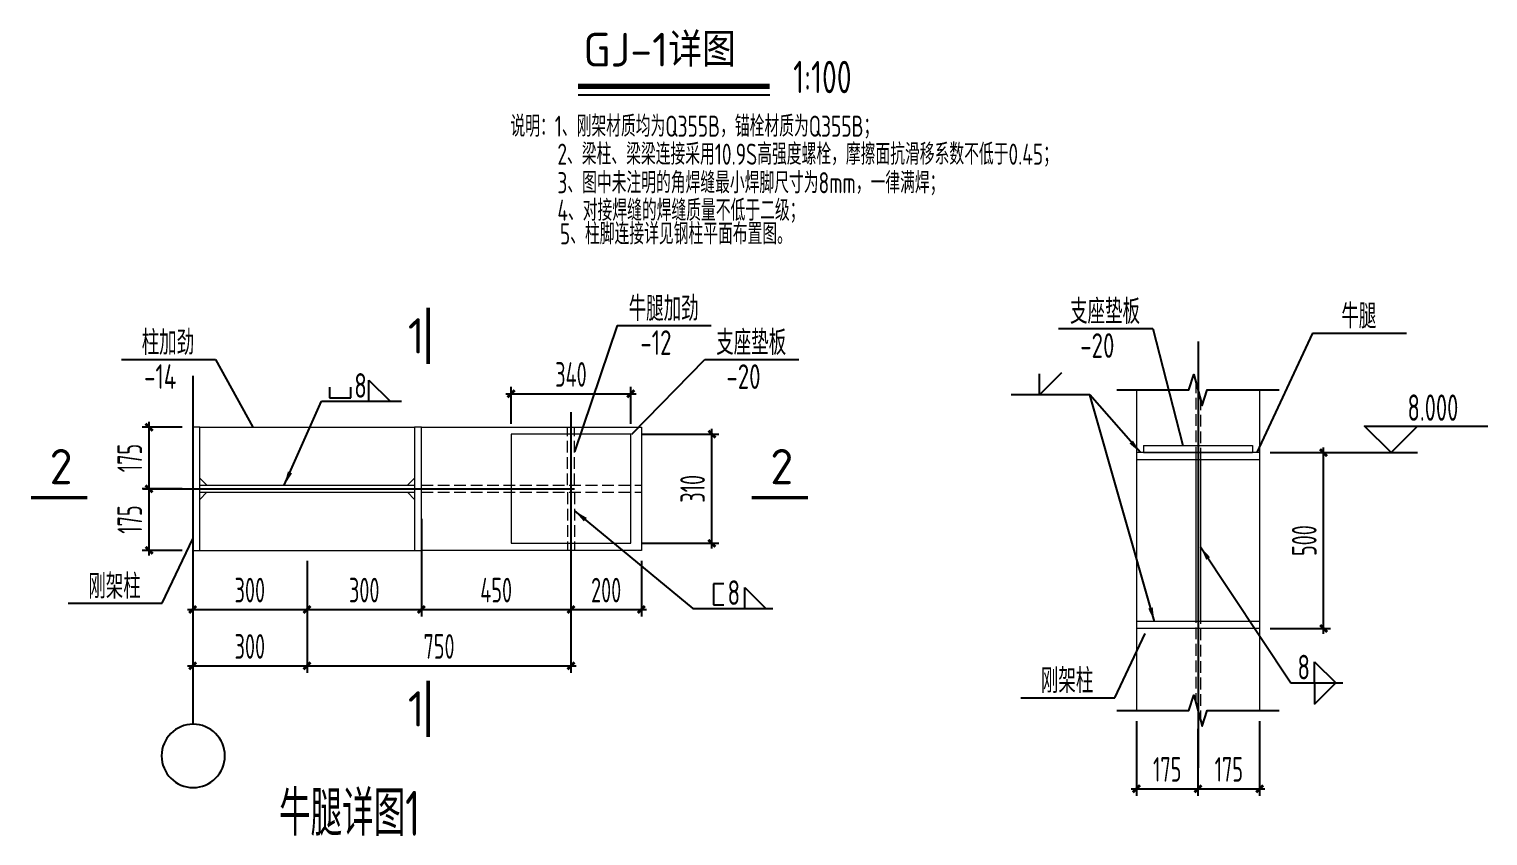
# Model space of a CAD drawing. Extents: x 447413 to 2975780, y -1432727 to 1301644.
# Drawn here: x 2661079 to 2692167, y -1034363 to -1017166 of the extents above; entities that cross this region are included whole.
import ezdxf
from ezdxf.enums import TextEntityAlignment as Align

# ---------------------------------------------------------------- set-up
doc = ezdxf.new("R2010")
doc.units = 0
doc.header["$LTSCALE"] = 1000
doc.header["$MEASUREMENT"] = 0
doc.linetypes.add('DASH', pattern=[0.35, 0.25, -0.1])
doc.layers.add('1002', color=2, linetype='Continuous', lineweight=18)
doc.layers.add('THICK', color=6, linetype='Continuous', lineweight=0)
for name, color, linetype in [('COLU_DE_NUM', 7, 'Continuous'), ('DIM', 3, 'Continuous'), ('DOTE', 1, 'Continuous'), ('PUB_TEXT', 7, 'Continuous'), ('STXT_HF', 7, 'Continuous'), ('TEXT', 6, 'Continuous'), ('THIN', 7, 'Continuous'), ('尺寸标注', 253, 'Continuous'), ('焊缝标注', 253, 'Continuous'), ('螺栓孔标注', 253, 'Continuous')]:
    doc.layers.add(name, color=color, linetype=linetype)
doc.styles.add('PkpmHz', font='Pkpmeng', dxfattribs={"width": 0.6, "bigfont": 'hztxt'})
doc.styles.get("Standard").update_dxf_attribs({"font": 'tssdeng.shx', "bigfont": 'hztxt.shx'})
doc.styles.add('TSSD_Dimension', font='sysz.shx', dxfattribs={"width": 0.7, "bigfont": 'syfs.shx'})
doc.styles.add('TSSD_Label', font='Tssdeng.shx', dxfattribs={"width": 0.7, "bigfont": 'hztxt.shx'})
doc.styles.add('TSSD_REIN', font='Tssdeng.shx', dxfattribs={"width": 0.7, "bigfont": 'hztxt.shx'})
doc.styles.add('楷体', font='tssdeng.shx', dxfattribs={"bigfont": 'hztxt.shx'})
doc.dimstyles.new('TSSD_20_150', dxfattribs={"dimtxt": 525, "dimasz": 150, "dimexe": 150, "dimexo": 225, "dimgap": 150, "dimtad": 1, "dimdec": 0, "dimlfac": 0.133333, "dimzin": 0, "dimdsep": 46, "dimtxsty": 'TSSD_Dimension', "dimblk": 'ARCHTICK', "dimcen": 0, "dimdle": 112.5, "dimclrt": 7, "dimadec": 0, "dimazin": 0, "dimtfac": 1, "dimtdec": 0, "dimtix": 1, "dimtmove": 2, "dimatfit": 3, "dimfxl": 0, "dimtolj": 1, "dimtzin": 0, "dimarcsym": 0})
doc.dimstyles.new('TSSD_50_100', dxfattribs={"dimtxt": 350, "dimasz": 100, "dimexe": 100, "dimexo": 250, "dimgap": 100, "dimtad": 1, "dimdec": 0, "dimlfac": 0.5, "dimzin": 0, "dimdsep": 46, "dimtxsty": 'TSSD_Dimension', "dimblk": 'ARCHTICK', "dimcen": 0, "dimdle": 100, "dimclrt": 7, "dimadec": 0, "dimazin": 0, "dimtfac": 1, "dimtdec": 0, "dimtix": 1, "dimtmove": 2, "dimatfit": 3, "dimfxl": 0, "dimtolj": 1, "dimtzin": 0, "dimarcsym": 0})
doc.dimstyles.new('TSSD_LEADER_STYLE_300.0', dxfattribs={"dimtxt": 0.18, "dimasz": 300, "dimexe": 0.18, "dimexo": 0.0625, "dimgap": 0.09, "dimtad": 0, "dimtih": 1, "dimtoh": 1, "dimdec": 4, "dimzin": 0, "dimdsep": 46, "dimtxsty": 'Standard', "dimcen": 0.09, "dimadec": 0, "dimazin": 0, "dimtfac": 1, "dimtdec": 4, "dimtofl": 0, "dimtmove": 0, "dimatfit": 3, "dimfxl": 0, "dimtolj": 1, "dimtzin": 0, "dimarcsym": 0})

# ---------------------------------------------------------------- blocks, each defined once
blk = doc.blocks.new('_ArchTick')
at = {"color": 0, "linetype": 'ByBlock', "const_width": 0.4}
blk.add_lwpolyline([(-0.5, -0.5), (0.5, 0.5)], dxfattribs=at)
blk = doc.blocks.new('*D1531')
at = {"layer": 'Defpoints', "color": 0, "transparency": 16777216}
for p in [(2664564, -1028277), (2667001, -1028277), (2667001, -1029538)]:
    blk.add_point(p, dxfattribs=at)
at = {"layer": 'DIM', "color": 0, "lineweight": -2, "transparency": 16777216}
for p, q in [((2664564, -1028502), (2664564, -1029688)), ((2667001, -1028502), (2667001, -1029688)), ((2664451, -1029538), (2667114, -1029538))]:
    blk.add_line(p, q, dxfattribs=at)
at = {"layer": 'DIM', "color": 0, "lineweight": -2, "transparency": 16777216, "xscale": 150, "yscale": 150, "zscale": 150, "rotation": 180}
blk.add_blockref('_ArchTick', (2664564, -1029538), dxfattribs=at)
at = {"layer": 'DIM', "color": 0, "lineweight": -2, "transparency": 16777216, "xscale": 150, "yscale": 150, "zscale": 150}
blk.add_blockref('_ArchTick', (2667001, -1029538), dxfattribs=at)
at = {"layer": 'DIM', "color": 7, "transparency": 16777216, "insert": (2665782, -1029125), "char_height": 525, "attachment_point": 5, "style": 'TSSD_Dimension'}
blk.add_mtext('\\A1;300', dxfattribs=at)
blk = doc.blocks.new('*D1532')
at = {"layer": 'Defpoints', "color": 0, "transparency": 16777216}
for p in [(2667001, -1028277), (2669439, -1028277), (2669439, -1029538)]:
    blk.add_point(p, dxfattribs=at)
at = {"layer": 'DIM', "color": 0, "lineweight": -2, "transparency": 16777216}
for p, q in [((2667001, -1028502), (2667001, -1029688)), ((2669439, -1028502), (2669439, -1029688)), ((2666889, -1029538), (2669551, -1029538))]:
    blk.add_line(p, q, dxfattribs=at)
at = {"layer": 'DIM', "color": 0, "lineweight": -2, "transparency": 16777216, "xscale": 150, "yscale": 150, "zscale": 150, "rotation": 180}
blk.add_blockref('_ArchTick', (2667001, -1029538), dxfattribs=at)
at = {"layer": 'DIM', "color": 0, "lineweight": -2, "transparency": 16777216, "xscale": 150, "yscale": 150, "zscale": 150}
blk.add_blockref('_ArchTick', (2669439, -1029538), dxfattribs=at)
at = {"layer": 'DIM', "color": 7, "transparency": 16777216, "insert": (2668220, -1029125), "char_height": 525, "attachment_point": 5, "style": 'TSSD_Dimension'}
blk.add_mtext('\\A1;300', dxfattribs=at)
blk = doc.blocks.new('*D1533')
at = {"layer": 'Defpoints', "color": 0, "transparency": 16777216}
for p in [(2669439, -1027382), (2672626, -1028904), (2672626, -1029538)]:
    blk.add_point(p, dxfattribs=at)
at = {"layer": 'DIM', "color": 0, "lineweight": -2, "transparency": 16777216}
for p, q in [((2669439, -1027607), (2669439, -1029688)), ((2672626, -1029129), (2672626, -1029688)), ((2669326, -1029538), (2672739, -1029538))]:
    blk.add_line(p, q, dxfattribs=at)
at = {"layer": 'DIM', "color": 0, "lineweight": -2, "transparency": 16777216, "xscale": 150, "yscale": 150, "zscale": 150, "rotation": 180}
blk.add_blockref('_ArchTick', (2669439, -1029538), dxfattribs=at)
at = {"layer": 'DIM', "color": 0, "lineweight": -2, "transparency": 16777216, "xscale": 150, "yscale": 150, "zscale": 150}
blk.add_blockref('_ArchTick', (2672626, -1029538), dxfattribs=at)
at = {"layer": 'DIM', "color": 7, "transparency": 16777216, "insert": (2671032, -1029125), "char_height": 525, "attachment_point": 5, "style": 'TSSD_Dimension'}
blk.add_mtext('\\A1;450', dxfattribs=at)
blk = doc.blocks.new('*D1534')
at = {"layer": 'Defpoints', "color": 0, "transparency": 16777216}
for p in [(2674126, -1028277), (2672626, -1028904), (2674126, -1029538)]:
    blk.add_point(p, dxfattribs=at)
at = {"layer": 'DIM', "color": 0, "lineweight": -2, "transparency": 16777216}
for p, q in [((2674126, -1028502), (2674126, -1029688)), ((2672626, -1029129), (2672626, -1029688)), ((2672514, -1029538), (2674239, -1029538))]:
    blk.add_line(p, q, dxfattribs=at)
at = {"layer": 'DIM', "color": 0, "lineweight": -2, "transparency": 16777216, "xscale": 150, "yscale": 150, "zscale": 150, "rotation": 180}
blk.add_blockref('_ArchTick', (2672626, -1029538), dxfattribs=at)
at = {"layer": 'DIM', "color": 0, "lineweight": -2, "transparency": 16777216, "xscale": 150, "yscale": 150, "zscale": 150}
blk.add_blockref('_ArchTick', (2674126, -1029538), dxfattribs=at)
at = {"layer": 'DIM', "color": 7, "transparency": 16777216, "insert": (2673376, -1029125), "char_height": 525, "attachment_point": 5, "style": 'TSSD_Dimension'}
blk.add_mtext('\\A1;200', dxfattribs=at)
blk = doc.blocks.new('*D1535')
at = {"layer": 'Defpoints', "color": 0, "transparency": 16777216}
for p in [(2667001, -1028545), (2672626, -1028545), (2672626, -1030739)]:
    blk.add_point(p, dxfattribs=at)
at = {"layer": 'DIM', "color": 0, "lineweight": -2, "transparency": 16777216}
for p, q in [((2667001, -1028770), (2667001, -1030889)), ((2672626, -1028770), (2672626, -1030889)), ((2666889, -1030739), (2672739, -1030739))]:
    blk.add_line(p, q, dxfattribs=at)
at = {"layer": 'DIM', "color": 0, "lineweight": -2, "transparency": 16777216, "xscale": 150, "yscale": 150, "zscale": 150, "rotation": 180}
blk.add_blockref('_ArchTick', (2667001, -1030739), dxfattribs=at)
at = {"layer": 'DIM', "color": 0, "lineweight": -2, "transparency": 16777216, "xscale": 150, "yscale": 150, "zscale": 150}
blk.add_blockref('_ArchTick', (2672626, -1030739), dxfattribs=at)
at = {"layer": 'DIM', "color": 7, "transparency": 16777216, "insert": (2669814, -1030326), "char_height": 525, "attachment_point": 5, "style": 'TSSD_Dimension'}
blk.add_mtext('\\A1;750', dxfattribs=at)
blk = doc.blocks.new('*D1536')
at = {"layer": 'Defpoints', "color": 0, "transparency": 16777216}
for p in [(2663635, -1026965), (2664564, -1026965), (2664564, -1028277)]:
    blk.add_point(p, dxfattribs=at)
at = {"layer": 'DIM', "color": 0, "lineweight": -2, "transparency": 16777216}
for p, q in [((2664339, -1026965), (2663485, -1026965)), ((2663635, -1028390), (2663635, -1026852)), ((2664339, -1028277), (2663485, -1028277))]:
    blk.add_line(p, q, dxfattribs=at)
at = {"layer": 'DIM', "color": 0, "lineweight": -2, "transparency": 16777216, "xscale": 150, "yscale": 150, "zscale": 150}
for p, rotation in [((2663635, -1026965), 90), ((2663635, -1028277), 270)]:
    blk.add_blockref('_ArchTick', p, dxfattribs=dict(at, rotation=rotation))
at = {"layer": 'DIM', "color": 7, "transparency": 16777216, "insert": (2663223, -1027621), "char_height": 525, "attachment_point": 5, "rotation": 90, "style": 'TSSD_Dimension'}
blk.add_mtext('\\A1;175', dxfattribs=at)
blk = doc.blocks.new('*D1537')
at = {"layer": 'Defpoints', "color": 0, "transparency": 16777216}
for p in [(2663635, -1025652), (2664564, -1025652), (2664564, -1026965)]:
    blk.add_point(p, dxfattribs=at)
at = {"layer": 'DIM', "color": 0, "lineweight": -2, "transparency": 16777216}
for p, q in [((2663635, -1027077), (2663635, -1025540)), ((2664339, -1025652), (2663485, -1025652)), ((2664339, -1026965), (2663485, -1026965))]:
    blk.add_line(p, q, dxfattribs=at)
at = {"layer": 'DIM', "color": 0, "lineweight": -2, "transparency": 16777216, "xscale": 150, "yscale": 150, "zscale": 150}
for p, rotation in [((2663635, -1025652), 90), ((2663635, -1026965), 270)]:
    blk.add_blockref('_ArchTick', p, dxfattribs=dict(at, rotation=rotation))
at = {"layer": 'DIM', "color": 7, "transparency": 16777216, "insert": (2663223, -1026309), "char_height": 525, "attachment_point": 5, "rotation": 90, "style": 'TSSD_Dimension'}
blk.add_mtext('\\A1;175', dxfattribs=at)
blk = doc.blocks.new('*D1538')
at = {"layer": 'Defpoints', "color": 0, "transparency": 16777216}
for p in [(2673901, -1024939), (2671351, -1025802), (2673901, -1025802)]:
    blk.add_point(p, dxfattribs=at)
at = {"layer": 'DIM', "color": 0, "lineweight": -2, "transparency": 16777216}
for p, q in [((2671239, -1024939), (2674014, -1024939)), ((2671351, -1025577), (2671351, -1024789)), ((2673901, -1025577), (2673901, -1024789))]:
    blk.add_line(p, q, dxfattribs=at)
at = {"layer": 'DIM', "color": 0, "lineweight": -2, "transparency": 16777216, "xscale": 150, "yscale": 150, "zscale": 150, "rotation": 180}
blk.add_blockref('_ArchTick', (2671351, -1024939), dxfattribs=at)
at = {"layer": 'DIM', "color": 0, "lineweight": -2, "transparency": 16777216, "xscale": 150, "yscale": 150, "zscale": 150}
blk.add_blockref('_ArchTick', (2673901, -1024939), dxfattribs=at)
at = {"layer": 'DIM', "color": 7, "transparency": 16777216, "insert": (2672626, -1024527), "char_height": 525, "attachment_point": 5, "style": 'TSSD_Dimension'}
blk.add_mtext('\\A1;340', dxfattribs=at)
blk = doc.blocks.new('*D1539')
at = {"layer": 'Defpoints', "color": 0, "transparency": 16777216}
for p in [(2673901, -1025802), (2675631, -1025802), (2673901, -1028127)]:
    blk.add_point(p, dxfattribs=at)
at = {"layer": 'DIM', "color": 0, "lineweight": -2, "transparency": 16777216}
for p, q in [((2674126, -1025802), (2675781, -1025802)), ((2675631, -1028240), (2675631, -1025690)), ((2674126, -1028127), (2675781, -1028127))]:
    blk.add_line(p, q, dxfattribs=at)
at = {"layer": 'DIM', "color": 0, "lineweight": -2, "transparency": 16777216, "xscale": 150, "yscale": 150, "zscale": 150}
for p, rotation in [((2675631, -1025802), 90), ((2675631, -1028127), 270)]:
    blk.add_blockref('_ArchTick', p, dxfattribs=dict(at, rotation=rotation))
at = {"layer": 'DIM', "color": 7, "transparency": 16777216, "insert": (2675218, -1026965), "char_height": 525, "attachment_point": 5, "rotation": 90, "style": 'TSSD_Dimension'}
blk.add_mtext('\\A1;310', dxfattribs=at)
blk = doc.blocks.new('_WELD004')
at = {"color": 0, "linetype": 'ByBlock'}
for p, q in [((0, 1), (1, 0)), ((0, 0), (0, 1))]:
    blk.add_line(p, q, dxfattribs=at)
blk = doc.blocks.new('_WELD0013')
at = {"color": 0, "linetype": 'ByBlock'}
for p, q in [((0.5, 1), (0, 1)), ((0.5, 0), (0.5, 1)), ((0, 0), (0.5, 0))]:
    blk.add_line(p, q, dxfattribs=at)
blk = doc.blocks.new('*D1540')
at = {"layer": 'Defpoints', "color": 0, "transparency": 16777216}
for p in [(2684678, -1031695), (2685990, -1031857), (2685990, -1033360)]:
    blk.add_point(p, dxfattribs=at)
at = {"layer": 'DIM', "color": 0, "lineweight": -2, "transparency": 16777216}
for p, q in [((2684678, -1031920), (2684678, -1033510)), ((2685990, -1032082), (2685990, -1033510)), ((2684565, -1033360), (2686103, -1033360))]:
    blk.add_line(p, q, dxfattribs=at)
at = {"layer": 'DIM', "color": 0, "lineweight": -2, "transparency": 16777216, "xscale": 150, "yscale": 150, "zscale": 150, "rotation": 180}
blk.add_blockref('_ArchTick', (2684678, -1033360), dxfattribs=at)
at = {"layer": 'DIM', "color": 0, "lineweight": -2, "transparency": 16777216, "xscale": 150, "yscale": 150, "zscale": 150}
blk.add_blockref('_ArchTick', (2685990, -1033360), dxfattribs=at)
at = {"layer": 'DIM', "color": 7, "transparency": 16777216, "insert": (2685334, -1032947), "char_height": 525, "attachment_point": 5, "style": 'TSSD_Dimension'}
blk.add_mtext('\\A1;175', dxfattribs=at)
blk = doc.blocks.new('*D1541')
at = {"layer": 'Defpoints', "color": 0, "transparency": 16777216}
for p in [(2687303, -1031695), (2685990, -1031857), (2687303, -1033360)]:
    blk.add_point(p, dxfattribs=at)
at = {"layer": 'DIM', "color": 0, "lineweight": -2, "transparency": 16777216}
for p, q in [((2685990, -1032082), (2685990, -1033510)), ((2687303, -1031920), (2687303, -1033510)), ((2685878, -1033360), (2687415, -1033360))]:
    blk.add_line(p, q, dxfattribs=at)
at = {"layer": 'DIM', "color": 0, "lineweight": -2, "transparency": 16777216, "xscale": 150, "yscale": 150, "zscale": 150, "rotation": 180}
blk.add_blockref('_ArchTick', (2685990, -1033360), dxfattribs=at)
at = {"layer": 'DIM', "color": 0, "lineweight": -2, "transparency": 16777216, "xscale": 150, "yscale": 150, "zscale": 150}
blk.add_blockref('_ArchTick', (2687303, -1033360), dxfattribs=at)
at = {"layer": 'DIM', "color": 7, "transparency": 16777216, "insert": (2686647, -1032947), "char_height": 525, "attachment_point": 5, "style": 'TSSD_Dimension'}
blk.add_mtext('\\A1;175', dxfattribs=at)
blk = doc.blocks.new('*D1542')
at = {"layer": 'Defpoints', "color": 0, "transparency": 16777216}
for p in [(2687303, -1026194), (2688667, -1026194), (2687303, -1029944)]:
    blk.add_point(p, dxfattribs=at)
at = {"layer": 'DIM', "color": 0, "lineweight": -2, "transparency": 16777216}
for p, q in [((2687528, -1026194), (2688817, -1026194)), ((2688667, -1030056), (2688667, -1026081)), ((2687528, -1029944), (2688817, -1029944))]:
    blk.add_line(p, q, dxfattribs=at)
at = {"layer": 'DIM', "color": 0, "lineweight": -2, "transparency": 16777216, "xscale": 150, "yscale": 150, "zscale": 150}
for p, rotation in [((2688667, -1026194), 90), ((2688667, -1029944), 270)]:
    blk.add_blockref('_ArchTick', p, dxfattribs=dict(at, rotation=rotation))
at = {"layer": 'DIM', "color": 7, "transparency": 16777216, "insert": (2688255, -1028069), "char_height": 525, "attachment_point": 5, "rotation": 90, "style": 'TSSD_Dimension'}
blk.add_mtext('\\A1;500', dxfattribs=at)
blk = doc.blocks.new('*D1561')
at = {"layer": 'Defpoints', "color": 0, "transparency": 16777216}
for p in [(2664564, -1029478), (2667001, -1029478), (2667001, -1030739)]:
    blk.add_point(p, dxfattribs=at)
at = {"layer": 'DIM', "color": 0, "lineweight": -2, "transparency": 16777216}
for p, q in [((2664564, -1029703), (2664564, -1030889)), ((2667001, -1029703), (2667001, -1030889)), ((2664451, -1030739), (2667114, -1030739))]:
    blk.add_line(p, q, dxfattribs=at)
at = {"layer": 'DIM', "color": 0, "lineweight": -2, "transparency": 16777216, "xscale": 150, "yscale": 150, "zscale": 150, "rotation": 180}
blk.add_blockref('_ArchTick', (2664564, -1030739), dxfattribs=at)
at = {"layer": 'DIM', "color": 0, "lineweight": -2, "transparency": 16777216, "xscale": 150, "yscale": 150, "zscale": 150}
blk.add_blockref('_ArchTick', (2667001, -1030739), dxfattribs=at)
at = {"layer": 'DIM', "color": 7, "transparency": 16777216, "insert": (2665782, -1030326), "char_height": 525, "attachment_point": 5, "style": 'TSSD_Dimension'}
blk.add_mtext('\\A1;300', dxfattribs=at)

msp = doc.modelspace()

# ---------------------------------------------------------------- linework, layer by layer
msp.add_line((2672779.6, -1018566.9, 126000), (2676862, -1018566.9, 126000))
at = {"color": 0, "linetype": 'ByBlock', "extrusion": (0, -1.22465e-16, -1)}
for q in [(2683087.9, -1024483.6, 126000), (2682610.6, -1024510.9, 126000)]:
    msp.add_line((2682610.6, -1024960.9, 126000), q, dxfattribs=at)
at = {"const_width": 115.2, "elevation": 126000}
msp.add_lwpolyline([(2672779.6, -1018384.4), (2676862, -1018384.4)], dxfattribs=at)
at = {"color": 0, "linetype": 'ByBlock', "lineweight": -2, "extrusion": (0, 0, -1)}
msp.add_ellipse((2664574.7, -1032658.6, 126000), major_axis=(-11, 674.9), ratio=1, start_param=-1.5545725, end_param=4.7286128, dxfattribs=at)
at = {"layer": '1002', "ltscale": 100}
for p, q in [((2664713.7, -1025652.4, 126000), (2669288.7, -1025652.4, 126000)), ((2669438.7, -1028277.4, 126000), (2669438.7, -1025652.4, 126000)), ((2669438.7, -1025652.4, 126000), (2674126.2, -1025652.4, 126000)), ((2674126.2, -1025652.4, 126000), (2674126.2, -1028277.4, 126000)), ((2687303, -1026193.8, 126000), (2684678, -1026193.8, 126000)), ((2684678, -1026193.8, 126000), (2684678, -1026343.8, 126000)), ((2687303, -1026193.8, 126000), (2687303, -1026343.8, 126000)), ((2684678, -1026343.8, 126000), (2687303, -1026343.8, 126000)), ((2685940.5, -1026343.8, 126000), (2685940.5, -1029793.8, 126000)), ((2686040.5, -1026343.8, 126000), (2686040.5, -1029793.8, 126000)), ((2664713.7, -1026739.9, 126000), (2664863.7, -1026889.9, 126000)), ((2669288.7, -1026739.9, 126000), (2669138.7, -1026889.9, 126000)), ((2664713.7, -1027189.9, 126000), (2664863.7, -1027039.9, 126000)), ((2669288.7, -1027189.9, 126000), (2669138.7, -1027039.9, 126000)), ((2664713.7, -1028277.4, 126000), (2669288.7, -1028277.4, 126000)), ((2674126.2, -1028277.4, 126000), (2669438.7, -1028277.4, 126000)), ((2687303, -1029793.8, 126000), (2684678, -1029793.8, 126000)), ((2684678, -1029793.8, 126000), (2684678, -1029943.8, 126000)), ((2687303, -1029943.8, 126000), (2684678, -1029943.8, 126000)), ((2687303, -1029793.8, 126000), (2687303, -1029943.8, 126000))]:
    msp.add_line(p, q, dxfattribs=at)
at = {"layer": '1002', "color": 7, "ltscale": 100}
for p, q in [((2673901.2, -1025802.4, 126000), (2671351.2, -1025802.4, 126000)), ((2671351.2, -1025802.4, 126000), (2671351.2, -1028127.4, 126000)), ((2673901.2, -1028127.4, 126000), (2673901.2, -1025802.4, 126000)), ((2684828, -1026043.8, 126000), (2687153, -1026043.8, 126000)), ((2684828, -1026043.8, 126000), (2684828, -1026193.8, 126000)), ((2684828, -1026193.8, 126000), (2687153, -1026193.8, 126000)), ((2687153, -1026043.8, 126000), (2687153, -1026193.8, 126000)), ((2671351.2, -1028127.4, 126000), (2673901.2, -1028127.4, 126000))]:
    msp.add_line(p, q, dxfattribs=at)
at = {"layer": 'DOTE'}
for p, q in [((2685990.5, -1023821.7, 126000), (2685990.5, -1032913.8, 126000)), ((2664563.7, -1024558.9, 126000), (2664563.7, -1031983.7, 126000)), ((2672626.2, -1025334.6, 126000), (2672626.2, -1029809.9, 126000)), ((2663507.5, -1026964.9, 126000), (2672704.1, -1026964.9, 126000))]:
    msp.add_line(p, q, dxfattribs=at)
at = {"layer": 'STXT_HF'}
for p, q in [((2683683.6, -1024960.9, 126000), (2682010.6, -1024960.9, 126000)), ((2667311.7, -1025099.6, 126000), (2669012.6, -1025099.6, 126000)), ((2675224.7, -1029515.7, 126000), (2676929.1, -1029515.7, 126000)), ((2687971.7, -1031103.9, 126000), (2689075.4, -1031103.9, 126000))]:
    msp.add_line(p, q, dxfattribs=at)
at = {"layer": 'TEXT'}
msp.add_line((2688817, -1026193.8, 126000), (2690667.1, -1026193.8, 126000), dxfattribs=at)
msp.add_lwpolyline([(2690667.1, -1025631.3), (2690104.6, -1026193.8), (2689542.1, -1025631.3), (2692167.1, -1025631.3)], dxfattribs=at)
at = {"layer": 'THICK', "const_width": 75, "elevation": 126000}
for points in [[(2669581, -1024305), (2669581, -1023105)], [(2662316.5, -1027153.9), (2661116.5, -1027153.9)], [(2676477, -1027153.9), (2677677, -1027153.9)], [(2669581, -1031057.4), (2669581, -1032257.4)]]:
    msp.add_lwpolyline(points, dxfattribs=at)
at = {"layer": 'THIN', "elevation": 126000}
for points in [[(2684258, -1024856.8), (2685795.5, -1024856.8), (2685900.5, -1024526.8), (2686080.5, -1025186.8), (2686185.5, -1024856.8), (2687723, -1024856.8)], [(2684258, -1031694.7), (2685795.5, -1031694.7), (2685900.5, -1031364.7), (2686080.5, -1032024.7), (2686185.5, -1031694.7), (2687723, -1031694.7)]]:
    msp.add_lwpolyline(points, dxfattribs=at)
at = {"layer": '尺寸标注', "color": 3, "lineweight": 18, "ltscale": 100}
for p, q in [((2684678, -1024856.8, 126000), (2684678, -1031694.7, 126000)), ((2687303, -1024856.8, 126000), (2687303, -1031694.7, 126000)), ((2664713.7, -1025652.4, 126000), (2664563.7, -1025652.4, 126000)), ((2664563.7, -1025652.4, 126000), (2664563.7, -1028277.4, 126000)), ((2664713.7, -1028277.4, 126000), (2664713.7, -1025652.4, 126000)), ((2669438.7, -1025652.4, 126000), (2669288.7, -1025652.4, 126000)), ((2669288.7, -1025652.4, 126000), (2669288.7, -1028277.4, 126000)), ((2669438.7, -1028277.4, 126000), (2669438.7, -1025652.4, 126000)), ((2664713.7, -1026889.9, 126000), (2669288.7, -1026889.9, 126000)), ((2664713.7, -1027039.9, 126000), (2669288.7, -1027039.9, 126000)), ((2664563.7, -1028277.4, 126000), (2664713.7, -1028277.4, 126000)), ((2669288.7, -1028277.4, 126000), (2669438.7, -1028277.4, 126000))]:
    msp.add_line(p, q, dxfattribs=at)
at = {"layer": '尺寸标注', "color": 3, "linetype": 'DASH', "lineweight": 18}
for p, q in [((2685940.5, -1024673.5, 126000), (2685940.5, -1031511.3, 126000)), ((2686040.5, -1025040.2, 126000), (2686040.5, -1031878, 126000))]:
    msp.add_line(p, q, dxfattribs=at)
at = {"layer": '焊缝标注', "color": 2, "linetype": 'DASH', "lineweight": 18}
for p, q in [((2672551.2, -1026889.9, 126000), (2672551.2, -1025652.4, 126000)), ((2672701.2, -1026889.9, 126000), (2672701.2, -1025652.4, 126000)), ((2669438.7, -1026889.9, 126000), (2674126.2, -1026889.9, 126000)), ((2669438.7, -1027039.9, 126000), (2674126.2, -1027039.9, 126000)), ((2672551.2, -1027039.9, 126000), (2672551.2, -1028277.4, 126000)), ((2672701.2, -1027039.9, 126000), (2672701.2, -1028277.4, 126000))]:
    msp.add_line(p, q, dxfattribs=at)
at = {"layer": '螺栓孔标注', "ltscale": 100}
for p, q in [((2673611.2, -1023486.2, 126000), (2672701.2, -1026176.4, 126000)), ((2673611.2, -1023486.2, 126000), (2675616.2, -1023486.2, 126000)), ((2683018.9, -1023549.1, 126000), (2685023.9, -1023549.1, 126000)), ((2685023.9, -1023549.1, 126000), (2685665.6, -1026043.8, 126000)), ((2688427, -1023646.8, 126000), (2690432, -1023646.8, 126000)), ((2663046.7, -1024211.1, 126000), (2665051.7, -1024211.1, 126000)), ((2665051.7, -1024211.1, 126000), (2665847.1, -1025652.4, 126000)), ((2673923.4, -1025801.4, 126000), (2675477.5, -1024211.1, 126000)), ((2675477.5, -1024211.1, 126000), (2677482.5, -1024211.1, 126000)), ((2663914, -1029405.8, 126000), (2664563.7, -1028032.7, 126000)), ((2661909, -1029405.8, 126000), (2663914, -1029405.8, 126000)), ((2684215.7, -1031419.6, 126000), (2684865.4, -1030046.5, 126000)), ((2682210.7, -1031419.6, 126000), (2684215.7, -1031419.6, 126000))]:
    msp.add_line(p, q, dxfattribs=at)
at = {"layer": '螺栓孔标注'}
msp.add_line((2688427, -1023646.8, 126000), (2687247.4, -1026193.8, 126000), dxfattribs=at)

# ---------------------------------------------------------------- block references
at = {"layer": 'STXT_HF', "xscale": 450, "yscale": 450, "zscale": 450}
for p in [(2668319.9, -1025099.6, 126000), (2676329.1, -1029515.7, 126000), (2688475.4, -1031103.9, 126000)]:
    msp.add_blockref('_WELD004', p, dxfattribs=at)
at = {"layer": 'STXT_HF', "zscale": 450}
for name, p, xscale, yscale, rotation in [('_WELD0013', (2667481.8, -1024799.6, 126000), 450, 450, 270), ('_WELD0013', (2675887.7, -1028990.7, 126000), 450, 450, 180), ('_WELD004', (2688475.4, -1031103.9, 126000), -450, 449.9999999999999, 180)]:
    msp.add_blockref(name, p, dxfattribs=dict(at, xscale=xscale, yscale=yscale, rotation=rotation))

# ---------------------------------------------------------------- texts
at = {"layer": 'COLU_DE_NUM', "style": 'TSSD_Label', "width": 0.7}
msp.add_text('牛腿详图1', height=960, dxfattribs=at).set_placement((2667908.8, -1033831.7, 126000), align=Align.MIDDLE)
at = {"layer": 'PUB_TEXT', "style": '楷体'}
msp.add_text('GJ-1详图', height=720.04, dxfattribs=at).set_placement((2672889.4, -1017963.7, 126000))
at = {"layer": 'PUB_TEXT', "style": 'TSSD_REIN', "width": 0.7}
for s, p in [('说明：1、刚架材质均为Q355B，锚栓材质为Q355B；', (2671336.6, -1019460.1, 126000)), ('2、梁柱、梁梁连接采用10.9S高强度螺栓，摩擦面抗滑移系数不低于0.45；', (2672337, -1020056.3, 126000)), ('3、图中未注明的角焊缝最小焊脚尺寸为8mm，一律满焊；', (2672337, -1020665, 126000)), ('4、对接焊缝的焊缝质量不低于二级；', (2672337, -1021252.6, 126000)), ('5、柱脚连接详见钢柱平面布置图。', (2672390.9, -1021754.5, 126000))]:
    msp.add_text(s, height=450, dxfattribs=at).set_placement(p)
at = {"layer": 'TEXT', "ltscale": 99, "style": 'TSSD_REIN', "width": 0.7}
msp.add_text('1:100', height=691.23, dxfattribs=at).set_placement((2677363.2, -1018532, 126000))
at = {"layer": 'TEXT', "style": 'TSSD_REIN', "width": 0.65}
msp.add_text('8.000', height=562.5, dxfattribs=at).set_placement((2690997.4, -1025233.9, 126000), align=Align.MIDDLE)
at = {"layer": 'THICK', "style": 'TSSD_Label'}
for s, p in [('1', (2669149.2, -1024080, 126000)), ('2', (2661514.6, -1026866.4, 126000)), ('2', (2676875.1, -1026866.4, 126000)), ('1', (2669149.2, -1032032.4, 126000))]:
    msp.add_text(s, height=750, dxfattribs=at).set_placement(p)
at = {"layer": '焊缝标注', "style": 'PkpmHz', "width": 0.71}
for s, p in [('牛腿加劲', (2674600.8, -1023387.1, 126000)), ('支座垫板', (2684008.5, -1023450, 126000)), ('牛腿', (2689416.5, -1023547.7, 126000)), ('柱加劲', (2664036.3, -1024112, 126000)), ('支座垫板', (2676467.1, -1024112, 126000)), ('刚架柱', (2662898.6, -1029306.8, 126000)), ('刚架柱', (2683200.3, -1031320.6, 126000))]:
    msp.add_text(s, height=525, dxfattribs=at).set_placement(p, align=Align.CENTER)
for s, p in [('-12', (2674436.7, -1023585.3, 126000)), ('-20', (2683844.4, -1023648.2, 126000)), ('-14', (2663872.2, -1024310.1, 126000)), ('-20', (2676303, -1024310.1, 126000))]:
    msp.add_text(s, height=525, dxfattribs=at).set_placement(p, align=Align.TOP_CENTER)
for p in [(2668006.8, -1025024.6, 126000), (2675962.7, -1029440.7, 126000), (2688109.1, -1031028.9, 126000)]:
    msp.add_text('8', height=525, dxfattribs=at).set_placement(p)

# ---------------------------------------------------------------- dimensions: what is measured, and where the dimension line sits
at = {"layer": 'DIM'}
for base, p1, p2, picture, middle in [((2673901.2, -1024939.5, 126000), (2671351.2, -1025802.4, 126000), (2673901.2, -1025802.4, 126000), '*D1538', (2672626.2, -1024527, 126000)), ((2674126.2, -1029537.7, 126000), (2672626.2, -1028904.4, 126000), (2674126.2, -1028277.4, 126000), '*D1534', (2673376.2, -1029125.2, 126000)), ((2672626.2, -1030738.6, 126000), (2667001.2, -1028544.8, 126000), (2672626.2, -1028544.8, 126000), '*D1535', (2669813.7, -1030326.1, 126000)), ((2685990.5, -1033359.9, 126000), (2684678, -1031694.7, 126000), (2685990.5, -1031856.9, 126000), '*D1540', (2685334.2, -1032947.4, 126000)), ((2687303, -1033359.9, 126000), (2685990.5, -1031856.9, 126000), (2687303, -1031694.7, 126000), '*D1541', (2686646.7, -1032947.4, 126000))]:
    dim = msp.add_linear_dim(base=base, p1=p1, p2=p2, dimstyle='TSSD_20_150', dxfattribs=at)
    dim.commit()
    dim.dimension.update_dxf_attribs({"geometry": picture, "text_midpoint": middle})
for base, p1, p2, picture, middle in [((2663635.3, -1025652.4, 126000), (2664563.7, -1026964.9, 126000), (2664563.7, -1025652.4, 126000), '*D1537', (2663222.8, -1026308.7, 126000)), ((2675630.8, -1025802.4, 126000), (2673901.2, -1028127.4, 126000), (2673901.2, -1025802.4, 126000), '*D1539', (2675218.3, -1026964.9, 126000)), ((2688667, -1026193.8, 126000), (2687303, -1029943.8, 126000), (2687303, -1026193.8, 126000), '*D1542', (2688254.5, -1028068.8, 126000)), ((2663635.3, -1026964.9, 126000), (2664563.7, -1028277.4, 126000), (2664563.7, -1026964.9, 126000), '*D1536', (2663222.8, -1027621.2, 126000))]:
    dim = msp.add_linear_dim(base=base, p1=p1, p2=p2, angle=90, dimstyle='TSSD_20_150', dxfattribs=at)
    dim.commit()
    dim.dimension.update_dxf_attribs({"geometry": picture, "text_midpoint": middle})
for base, p1, p2, text, picture, middle in [((2672626.2, -1029537.7, 126000), (2669438.7, -1027381.7, 126000), (2672626.2, -1028904.4, 126000), '450', '*D1533', (2671032.5, -1029125.2, 126000)), ((2667001.2, -1029537.7, 126000), (2664563.7, -1028277.4, 126000), (2667001.2, -1028277.4, 126000), '300', '*D1531', (2665782.5, -1029125.2, 126000)), ((2669438.7, -1029537.7, 126000), (2667001.2, -1028277.4, 126000), (2669438.7, -1028277.4, 126000), '300', '*D1532', (2668220, -1029125.2, 126000)), ((2667001.2, -1030738.6, 126000), (2664563.7, -1029478.4, 126000), (2667001.2, -1029478.4, 126000), '300', '*D1561', (2665782.5, -1030326.1, 126000))]:
    dim = msp.add_linear_dim(base=base, p1=p1, p2=p2, text=text, dimstyle='TSSD_20_150', dxfattribs=at)
    dim.commit()
    dim.dimension.update_dxf_attribs({"geometry": picture, "text_midpoint": middle})

# ---------------------------------------------------------------- leaders
at = {"layer": 'STXT_HF'}
for points in [[(2684763.6, -1026193.8, 126000), (2683683.6, -1024960.9, 126000)], [(2666515.7, -1026889.9, 126000), (2667311.7, -1025099.6, 126000)], [(2672701.2, -1027431.8, 126000), (2675224.7, -1029515.7, 126000)], [(2686040.5, -1028200.4, 126000), (2687971.7, -1031103.9, 126000)]]:
    msp.add_leader(points, dimstyle='TSSD_LEADER_STYLE_300.0', dxfattribs=at)
at = {"layer": 'THIN'}
msp.add_leader([(2685059.8, -1029793.8, 126000), (2683683.6, -1024960.9, 126000)], dimstyle='TSSD_50_100', override={"dimasz": 300}, dxfattribs=at)

doc.saveas('drawing.dxf')
